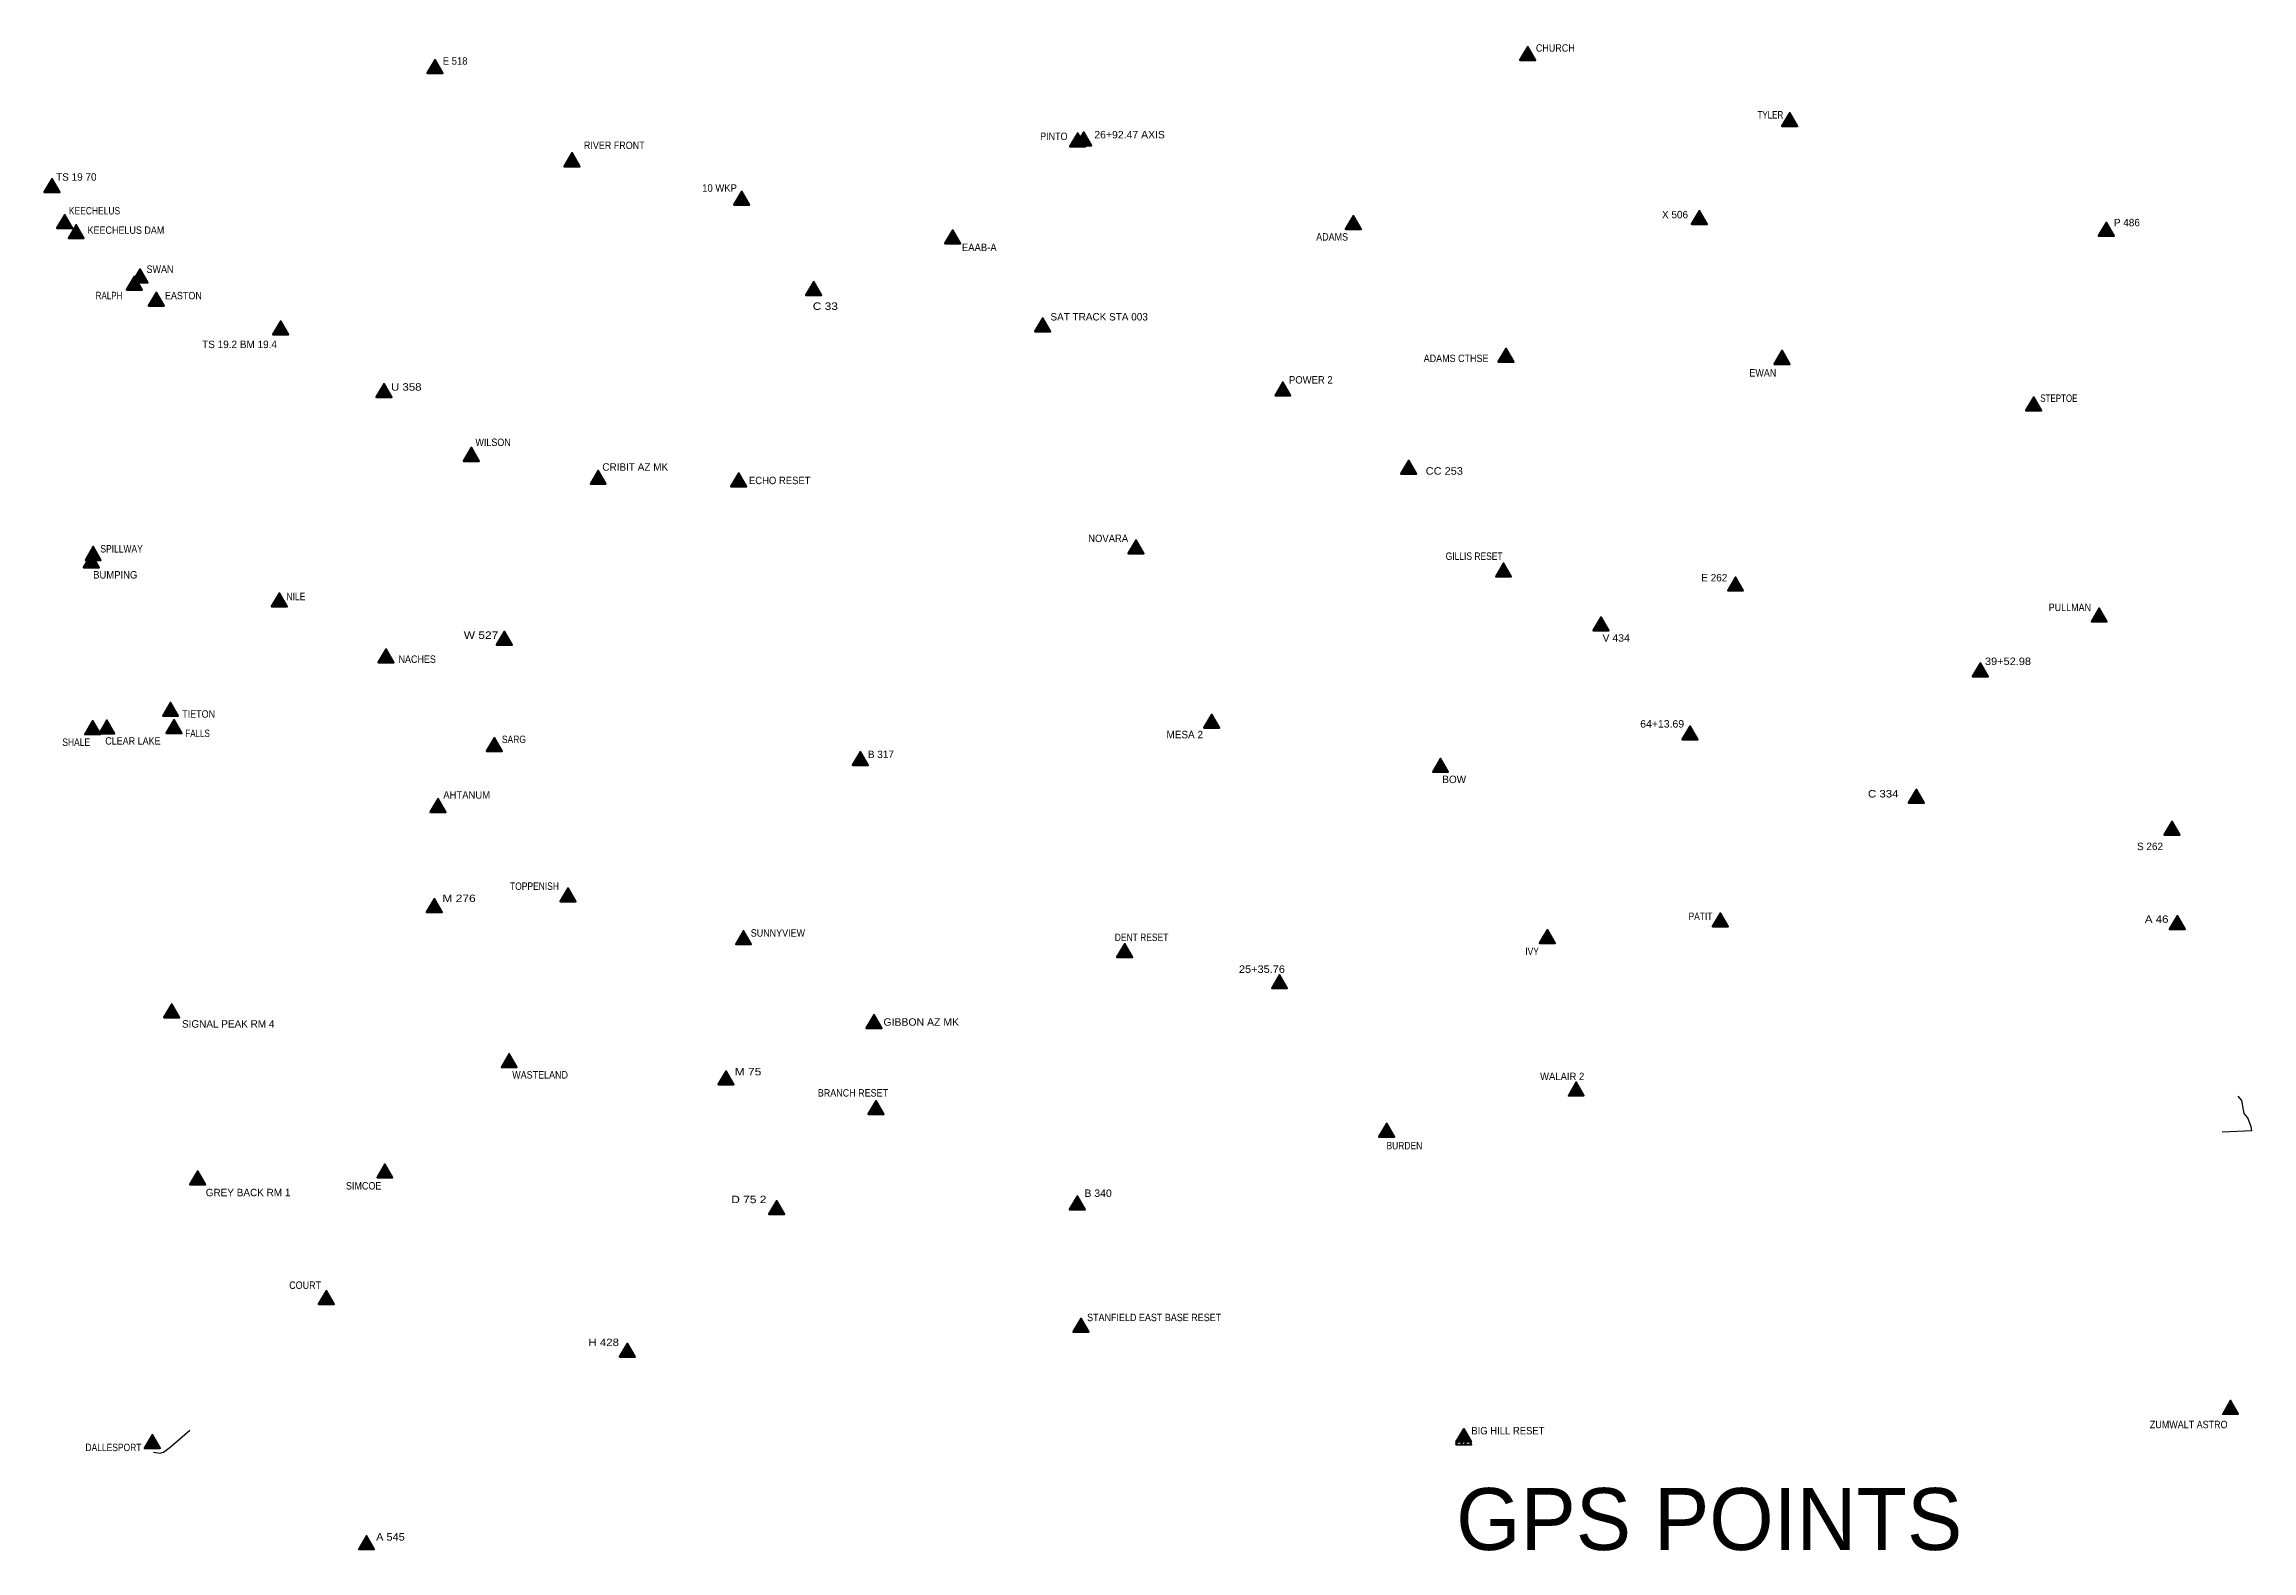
# Model space of a CAD drawing. Header units: feet. Extents: x -1054768 to 1163839, y -940989 to 791041.
# Drawn here: x -100815 to 1040096, y -744212 to 34535 of the extents above; entities that cross this region are included whole.
import ezdxf
from ezdxf.enums import TextEntityAlignment as Align

# ---------------------------------------------------------------- set-up
doc = ezdxf.new("R2010")
doc.units = ezdxf.units.FT
doc.header["$LTSCALE"] = 1500
for name, color, linetype, lineweight in [('1', 7, 'Continuous', 25), ('34', 7, 'Continuous', 35), ('35', 7, 'Continuous', 106)]:
    doc.layers.add(name, color=color, linetype=linetype, lineweight=lineweight)
doc.layers.add('31', color=7, linetype='Continuous')
doc.layers.add('4', color=7, linetype='Continuous')

msp = doc.modelspace()

# ---------------------------------------------------------------- hatches: boundary and pattern name
at = {"layer": '34'}
for points in [[(101285, 26389), (97200, 19468), (105251, 19485)], [(665957, 33105), (661872, 26183), (669923, 26201)], [(436423, -10920), (432337, -17842), (440388, -17824)], [(801318, -912), (797233, -7834), (805284, -7816)], [(171973, -21719), (167887, -28641), (175938, -28623)], [(433299, -11466), (429214, -18387), (437265, -18370)], [(-96729, -35109), (-100815, -42031), (-92764, -42013)], [(259755, -41623), (255669, -48545), (263720, -48527)], [(-90109, -53669), (-94195, -60590), (-86144, -60573)], [(575834, -54229), (571748, -61151), (579800, -61133)], [(754682, -51550), (750596, -58472), (758647, -58454)], [(-84208, -58778), (-88294, -65700), (-80243, -65682)], [(368809, -61649), (364723, -68571), (372775, -68553)], [(964899, -57645), (960813, -64566), (968865, -64549)], [(-54089, -85535), (-58175, -92457), (-50124, -92439)], [(-51236, -81764), (-55322, -88686), (-47270, -88668)], [(296909, -88280), (292824, -95201), (300875, -95184)], [(-42755, -93789), (-46840, -100710), (-38789, -100693)], [(21473, -108601), (17387, -115523), (25439, -115505)], [(415328, -107097), (411242, -114018), (419294, -114001)], [(654665, -122712), (650579, -129634), (658630, -129616)], [(797356, -123888), (793270, -130810), (801321, -130792)], [(74896, -140994), (70811, -147916), (78862, -147898)], [(539384, -140222), (535298, -147144), (543349, -147126)], [(927376, -147907), (923290, -154828), (931342, -154811)], [(119957, -174025), (115871, -180947), (123922, -180929)], [(604457, -180665), (600371, -187586), (608423, -187569)], [(185533, -185764), (181447, -192686), (189498, -192668)], [(258148, -187137), (254062, -194059), (262113, -194041)], [(-75418, -225188), (-79503, -232109), (-71452, -232092)], [(463519, -221774), (459433, -228696), (467484, -228678)], [(-76399, -229025), (-80485, -235947), (-72433, -235929)], [(653407, -233663), (649321, -240584), (657372, -240567)], [(20761, -249278), (16676, -256200), (24727, -256182)], [(773308, -240891), (769222, -247812), (777274, -247795)], [(703777, -261668), (699692, -268589), (707743, -268572)], [(961236, -257009), (957150, -263931), (965202, -263913)], [(137033, -269004), (132947, -275926), (140999, -275908)], [(75923, -278224), (71838, -285145), (79889, -285128)], [(899822, -285421), (895736, -292342), (903788, -292325)], [(-35449, -305705), (-39535, -312627), (-31483, -312609)], [(-75628, -315275), (-79714, -322196), (-71663, -322179)], [(-68361, -314812), (-72447, -321734), (-64395, -321716)], [(-33623, -314661), (-37708, -321582), (-29657, -321565)], [(502628, -311968), (498543, -318890), (506594, -318872)], [(749830, -318019), (745744, -324941), (753795, -324923)], [(131849, -323976), (127763, -330897), (135815, -330880)], [(321079, -331192), (316993, -338113), (325044, -338096)], [(620882, -334625), (616797, -341547), (624848, -341529)], [(866768, -350671), (862682, -357592), (870733, -357575)], [(102843, -355526), (98758, -362448), (106809, -362430)], [(998949, -367219), (994864, -374141), (1002915, -374123)], [(100884, -407160), (96799, -414082), (104850, -414064)], [(170020, -401640), (165935, -408561), (173986, -408544)], [(765510, -414546), (761425, -421468), (769476, -421450)], [(1001655, -416010), (997570, -422931), (1005621, -422914)], [(260646, -423750), (256560, -430672), (264611, -430654)], [(457593, -430423), (453507, -437344), (461558, -437327)], [(676103, -423212), (672018, -430134), (680069, -430116)], [(537640, -446530), (533554, -453452), (541605, -453434)], [(-34815, -461673), (-38900, -468595), (-30849, -468577)], [(328107, -467204), (324021, -474126), (332072, -474108)], [(139556, -487254), (135471, -494176), (143522, -494158)], [(251672, -496236), (247586, -503158), (255637, -503140)], [(329182, -511570), (325097, -518492), (333148, -518474)], [(690962, -502037), (686877, -508959), (694928, -508941)], [(593028, -523332), (588942, -530253), (596993, -530236)], [(75310, -544266), (71225, -551187), (79276, -551170)], [(-21415, -547997), (-25500, -554919), (-17449, -554901)], [(277773, -563314), (273687, -570236), (281738, -570218)], [(433166, -560857), (429080, -567779), (437132, -567761)], [(45096, -609860), (41010, -616782), (49062, -616764)], [(435041, -624046), (430955, -630968), (439007, -630950)], [(200645, -637048), (196559, -643970), (204610, -643952)], [(1029103, -666570), (1025018, -673492), (1033069, -673474)], [(-44905, -684194), (-48990, -691115), (-40939, -691098)], [(632785, -680969), (628699, -687890), (636750, -687873)], [(65837, -736444), (61752, -743366), (69803, -743348)]]:
    msp.add_hatch(color=256, dxfattribs=at).paths.add_polyline_path(points)

# ---------------------------------------------------------------- linework, layer by layer
at = {"layer": '1'}
for points in [[(1024797, -527690), (1040096, -526995), (1039682, -524991), (1037956, -520457), (1036123, -518082), (1034936, -511496), (1033102, -509229)], [(-44238, -693129), (-41110, -693776), (-39168, -693236), (-35717, -690646), (-30755, -686327), (-25577, -681901)]]:
    msp.add_lwpolyline(points, dxfattribs=at)
at = {"layer": '34'}
for points in [[(101285, 26389), (97200, 19468), (105251, 19485)], [(665957, 33105), (661872, 26183), (669923, 26201)], [(436423, -10920), (432337, -17842), (440388, -17824)], [(801318, -912), (797233, -7834), (805284, -7816)], [(171973, -21719), (167887, -28641), (175938, -28623)], [(433299, -11466), (429214, -18387), (437265, -18370)], [(-96729, -35109), (-100815, -42031), (-92764, -42013)], [(259755, -41623), (255669, -48545), (263720, -48527)], [(-90109, -53669), (-94195, -60590), (-86144, -60573)], [(575834, -54229), (571748, -61151), (579800, -61133)], [(754682, -51550), (750596, -58472), (758647, -58454)], [(-84208, -58778), (-88294, -65700), (-80243, -65682)], [(368809, -61649), (364723, -68571), (372775, -68553)], [(964899, -57645), (960813, -64566), (968865, -64549)], [(-54089, -85535), (-58175, -92457), (-50124, -92439)], [(-51236, -81764), (-55322, -88686), (-47270, -88668)], [(296909, -88280), (292824, -95201), (300875, -95184)], [(-42755, -93789), (-46840, -100710), (-38789, -100693)], [(21473, -108601), (17387, -115523), (25439, -115505)], [(415328, -107097), (411242, -114018), (419294, -114001)], [(654665, -122712), (650579, -129634), (658630, -129616)], [(797356, -123888), (793270, -130810), (801321, -130792)], [(74896, -140994), (70811, -147916), (78862, -147898)], [(539384, -140222), (535298, -147144), (543349, -147126)], [(927376, -147907), (923290, -154828), (931342, -154811)], [(119957, -174025), (115871, -180947), (123922, -180929)], [(604457, -180665), (600371, -187586), (608423, -187569)], [(185533, -185764), (181447, -192686), (189498, -192668)], [(258148, -187137), (254062, -194059), (262113, -194041)], [(-75418, -225188), (-79503, -232109), (-71452, -232092)], [(463519, -221774), (459433, -228696), (467484, -228678)], [(-76399, -229025), (-80485, -235947), (-72433, -235929)], [(653407, -233663), (649321, -240584), (657372, -240567)], [(20761, -249278), (16676, -256200), (24727, -256182)], [(773308, -240891), (769222, -247812), (777274, -247795)], [(703777, -261668), (699692, -268589), (707743, -268572)], [(961236, -257009), (957150, -263931), (965202, -263913)], [(137033, -269004), (132947, -275926), (140999, -275908)], [(75923, -278224), (71838, -285145), (79889, -285128)], [(899822, -285421), (895736, -292342), (903788, -292325)], [(-35449, -305705), (-39535, -312627), (-31483, -312609)], [(-75628, -315275), (-79714, -322196), (-71663, -322179)], [(-68361, -314812), (-72447, -321734), (-64395, -321716)], [(-33623, -314661), (-37708, -321582), (-29657, -321565)], [(502628, -311968), (498543, -318890), (506594, -318872)], [(749830, -318019), (745744, -324941), (753795, -324923)], [(131849, -323976), (127763, -330897), (135815, -330880)], [(321079, -331192), (316993, -338113), (325044, -338096)], [(620882, -334625), (616797, -341547), (624848, -341529)], [(866768, -350671), (862682, -357592), (870733, -357575)], [(102843, -355526), (98758, -362448), (106809, -362430)], [(998949, -367219), (994864, -374141), (1002915, -374123)], [(100884, -407160), (96799, -414082), (104850, -414064)], [(170020, -401640), (165935, -408561), (173986, -408544)], [(765510, -414546), (761425, -421468), (769476, -421450)], [(1001655, -416010), (997570, -422931), (1005621, -422914)], [(260646, -423750), (256560, -430672), (264611, -430654)], [(457593, -430423), (453507, -437344), (461558, -437327)], [(676103, -423212), (672018, -430134), (680069, -430116)], [(537640, -446530), (533554, -453452), (541605, -453434)], [(-34815, -461673), (-38900, -468595), (-30849, -468577)], [(328107, -467204), (324021, -474126), (332072, -474108)], [(139556, -487254), (135471, -494176), (143522, -494158)], [(251672, -496236), (247586, -503158), (255637, -503140)], [(329182, -511570), (325097, -518492), (333148, -518474)], [(690962, -502037), (686877, -508959), (694928, -508941)], [(593028, -523332), (588942, -530253), (596993, -530236)], [(75310, -544266), (71225, -551187), (79276, -551170)], [(-21415, -547997), (-25500, -554919), (-17449, -554901)], [(277773, -563314), (273687, -570236), (281738, -570218)], [(433166, -560857), (429080, -567779), (437132, -567761)], [(45096, -609860), (41010, -616782), (49062, -616764)], [(435041, -624046), (430955, -630968), (439007, -630950)], [(200645, -637048), (196559, -643970), (204610, -643952)], [(1029103, -666570), (1025018, -673492), (1033069, -673474)], [(-44905, -684194), (-48990, -691115), (-40939, -691098)], [(632785, -680969), (628699, -687890), (636750, -687873)], [(65837, -736444), (61752, -743366), (69803, -743348)]]:
    msp.add_lwpolyline(points, close=True, dxfattribs=at)
at = {"layer": '35'}
for p, q in [((99560, 23485), (102941, 23485)), ((665304, 26201), (663613, 29129)), ((664233, 30201), (667613, 30201)), ((666541, 26201), (668232, 29129)), ((100632, 19485), (98941, 22413)), ((101869, 19485), (103560, 22414)), ((800665, -7816), (798974, -4888)), ((799594, -3816), (802974, -3816)), ((801902, -7816), (803593, -4887)), ((432646, -18370), (430955, -15442)), ((431574, -14370), (434955, -14370)), ((433883, -18370), (435574, -15441)), ((435769, -17824), (434079, -14896)), ((434698, -13824), (438079, -13824)), ((437007, -17824), (438697, -14896)), ((171319, -28623), (169629, -25695)), ((170248, -24623), (173629, -24623)), ((172557, -28623), (174247, -25694)), ((-97383, -42013), (-99073, -39085)), ((-98454, -38013), (-95073, -38013)), ((-96145, -42013), (-94455, -39084)), ((259101, -48527), (257411, -45599)), ((258030, -44527), (261411, -44527)), ((260339, -48527), (262029, -45598)), ((-91834, -56573), (-88453, -56573)), ((754028, -58454), (752338, -55526)), ((752957, -54454), (756338, -54454)), ((755266, -58454), (756956, -55525)), ((-90763, -60573), (-92453, -57645)), ((-89525, -60573), (-87835, -57644)), ((-84862, -65682), (-86552, -62754)), ((-85933, -61682), (-82552, -61682)), ((-83624, -65682), (-81934, -62754)), ((368155, -68553), (366465, -65625)), ((367084, -64553), (370465, -64553)), ((369393, -68553), (371083, -65624)), ((575180, -61133), (573490, -58205)), ((574109, -57133), (577490, -57133)), ((576418, -61133), (578108, -58204)), ((964245, -64549), (962555, -61621)), ((963174, -60549), (966555, -60549)), ((965483, -64549), (967173, -61620)), ((-54743, -92439), (-56433, -89511)), ((-55814, -88439), (-52433, -88439)), ((-51890, -88668), (-53580, -85740)), ((-53505, -92439), (-51815, -89511)), ((-52961, -84668), (-49580, -84668)), ((-50652, -88668), (-48962, -85740)), ((295185, -91184), (298565, -91184)), ((-43408, -100693), (-45099, -97765)), ((-44480, -96693), (-41099, -96693)), ((-42171, -100693), (-40480, -97764)), ((296256, -95184), (294565, -92256)), ((297493, -95184), (299184, -92255)), ((20819, -115505), (19129, -112577)), ((19748, -111505), (23129, -111505)), ((22057, -115505), (23747, -112576)), ((414674, -114001), (412984, -111073)), ((413603, -110001), (416984, -110001)), ((415912, -114001), (417602, -111072)), ((654011, -129616), (652321, -126688)), ((652940, -125616), (656321, -125616)), ((655249, -129616), (656939, -126687)), ((796702, -130792), (795012, -127864)), ((795631, -126792), (799012, -126792)), ((797940, -130792), (799630, -127863)), ((74243, -147898), (72552, -144970)), ((73171, -143898), (76552, -143898)), ((75480, -147898), (77171, -144969)), ((538730, -147126), (537040, -144198)), ((537659, -143126), (541040, -143126)), ((539968, -147126), (541658, -144197)), ((926722, -154811), (925032, -151883)), ((925651, -150811), (929032, -150811)), ((927960, -154811), (929650, -151882)), ((119303, -180929), (117613, -178001)), ((118232, -176929), (121613, -176929)), ((120541, -180929), (122231, -178001)), ((184879, -192668), (183189, -189740)), ((183808, -188668), (187189, -188668)), ((186117, -192668), (187807, -189739)), ((257494, -194041), (255804, -191113)), ((256423, -190041), (259804, -190041)), ((258732, -194041), (260422, -191112)), ((603803, -187569), (602113, -184641)), ((602732, -183569), (606113, -183569)), ((605041, -187569), (606731, -184640)), ((-77142, -228092), (-73762, -228092)), ((462865, -228678), (461175, -225750)), ((461794, -224678), (465175, -224678)), ((464103, -228678), (465793, -225749)), ((-77053, -235929), (-78743, -233001)), ((-78124, -231929), (-74743, -231929)), ((-76071, -232092), (-77762, -229164)), ((-75815, -235929), (-74125, -233000)), ((-74834, -232092), (-73143, -229163)), ((652753, -240567), (651063, -237639)), ((651682, -236567), (655063, -236567)), ((653991, -240567), (655681, -237638)), ((772654, -247795), (770964, -244867)), ((771583, -243795), (774964, -243795)), ((773892, -247795), (775582, -244866)), ((20108, -256182), (18417, -253254)), ((19037, -252182), (22417, -252182)), ((21345, -256182), (23036, -253253)), ((960582, -263913), (958892, -260985)), ((959511, -259913), (962892, -259913)), ((961820, -263913), (963510, -260984)), ((136379, -275908), (134689, -272980)), ((135308, -271908), (138689, -271908)), ((137617, -275908), (139307, -272979)), ((703124, -268572), (701433, -265644)), ((702052, -264572), (705433, -264572)), ((704361, -268572), (706052, -265643)), ((75270, -285128), (73579, -282200)), ((74198, -281128), (77579, -281128)), ((76507, -285128), (78198, -282199)), ((899168, -292325), (897478, -289397)), ((898097, -288325), (901478, -288325)), ((900406, -292325), (902096, -289396)), ((-76282, -322179), (-77972, -319251)), ((-77353, -318179), (-73972, -318179)), ((-75044, -322179), (-73354, -319250)), ((-69015, -321716), (-70705, -318788)), ((-70086, -317716), (-66705, -317716)), ((-67777, -321716), (-66087, -318787)), ((-36103, -312609), (-37793, -309681)), ((-37174, -308609), (-33793, -308609)), ((-34276, -321565), (-35967, -318637)), ((-35348, -317565), (-31967, -317565)), ((-34865, -312609), (-33175, -309681)), ((-33039, -321565), (-31348, -318636)), ((501975, -318872), (500284, -315944)), ((500904, -314872), (504284, -314872)), ((503212, -318872), (504903, -315943)), ((131195, -330880), (129505, -327952)), ((130124, -326880), (133505, -326880)), ((132433, -330880), (134123, -327951)), ((749176, -324923), (747486, -321995)), ((748105, -320923), (751486, -320923)), ((750414, -324923), (752104, -321994)), ((320425, -338096), (318735, -335168)), ((319354, -334096), (322735, -334096)), ((321663, -338096), (323353, -335167)), ((620229, -341529), (618538, -338601)), ((619158, -337529), (622538, -337529)), ((621466, -341529), (623157, -338600)), ((865043, -353575), (868424, -353575)), ((102190, -362430), (100499, -359502)), ((101118, -358430), (104499, -358430)), ((103427, -362430), (105118, -359501)), ((866114, -357575), (864424, -354647)), ((867352, -357575), (869042, -354646)), ((998296, -374123), (996605, -371195)), ((997225, -370123), (1000605, -370123)), ((999533, -374123), (1001224, -371194)), ((99159, -410064), (102540, -410064)), ((169367, -408544), (167676, -405616)), ((168295, -404544), (171676, -404544)), ((170604, -408544), (172295, -405615)), ((100231, -414064), (98540, -411136)), ((101468, -414064), (103159, -411136)), ((764857, -421450), (763166, -418522)), ((763786, -417450), (767166, -417450)), ((766094, -421450), (767785, -418521)), ((1001002, -422914), (999311, -419986)), ((999931, -418914), (1003311, -418914)), ((1002239, -422914), (1003930, -419985)), ((259992, -430654), (258302, -427726)), ((258921, -426654), (262302, -426654)), ((261230, -430654), (262920, -427725)), ((455868, -433327), (459249, -433327)), ((675450, -430116), (673759, -427188)), ((674379, -426116), (677759, -426116)), ((676687, -430116), (678378, -427187)), ((456939, -437327), (455249, -434399)), ((458177, -437327), (459867, -434398)), ((536986, -453434), (535296, -450506)), ((535915, -449434), (539296, -449434)), ((538224, -453434), (539914, -450505)), ((-35468, -468577), (-37159, -465649)), ((-36540, -464577), (-33159, -464577)), ((-34231, -468577), (-32540, -465648)), ((327453, -474108), (325763, -471180)), ((326382, -470108), (329763, -470108)), ((328691, -474108), (330381, -471180)), ((137832, -490158), (141212, -490158)), ((138903, -494158), (137212, -491230)), ((140140, -494158), (141831, -491229)), ((251018, -503140), (249328, -500212)), ((249947, -499140), (253328, -499140)), ((252256, -503140), (253946, -500212)), ((690309, -508941), (688618, -506013)), ((689237, -504941), (692618, -504941)), ((691546, -508941), (693237, -506012)), ((328529, -518474), (326838, -515546)), ((327458, -514474), (330838, -514474)), ((329766, -518474), (331457, -515546)), ((592374, -530236), (590684, -527308)), ((591303, -526236), (594684, -526236)), ((593612, -530236), (595302, -527307)), ((73585, -547170), (76966, -547170)), ((-22068, -554901), (-23759, -551973)), ((-23140, -550901), (-19759, -550901)), ((-20831, -554901), (-19140, -551972)), ((74657, -551170), (72966, -548242)), ((75894, -551170), (77585, -548241)), ((277119, -570218), (275429, -567290)), ((276048, -566218), (279429, -566218)), ((278357, -570218), (280047, -567289)), ((432512, -567761), (430822, -564833)), ((431441, -563761), (434822, -563761)), ((433750, -567761), (435440, -564833)), ((44442, -616764), (42752, -613836)), ((43371, -612764), (46752, -612764)), ((45680, -616764), (47370, -613835)), ((433316, -626950), (436697, -626950)), ((434387, -630950), (432697, -628022)), ((435625, -630950), (437315, -628021)), ((199991, -643952), (198301, -641024)), ((198920, -639952), (202301, -639952)), ((201229, -643952), (202919, -641023)), ((1028450, -673474), (1026759, -670546)), ((1027379, -669474), (1030759, -669474)), ((1029687, -673474), (1031378, -670545)), ((-45558, -691098), (-47249, -688170)), ((-46630, -687098), (-43249, -687098)), ((-44321, -691098), (-42630, -688169)), ((632204, -689215), (630514, -686287)), ((631133, -685215), (634514, -685215)), ((633442, -689215), (635132, -686286)), ((65184, -743348), (63493, -740420)), ((64113, -739348), (67493, -739348)), ((66421, -743348), (68112, -740420))]:
    msp.add_line(p, q, dxfattribs=at)
for points in [[(97251, 19485), (105251, 19485), (101285, 26389), (101285, 26389), (97200, 19468), (97200, 19468)], [(661923, 26201), (669923, 26201), (665957, 33105), (665957, 33105), (661872, 26183), (661872, 26183)], [(432388, -17824), (440388, -17824), (436423, -10920), (436423, -10920), (432337, -17842), (432337, -17842)], [(797284, -7816), (805284, -7816), (801318, -912), (801318, -912), (797233, -7834), (797233, -7834)], [(167938, -28623), (175938, -28623), (171973, -21719), (171973, -21719), (167887, -28641), (167887, -28641)], [(429265, -18370), (437265, -18370), (433299, -11466), (433299, -11466), (429214, -18387), (429214, -18387)], [(-100764, -42013), (-92764, -42013), (-96729, -35109), (-96729, -35109), (-100815, -42031), (-100815, -42031)], [(255720, -48527), (263720, -48527), (259755, -41623), (259755, -41623), (255669, -48545), (255669, -48545)], [(-94144, -60573), (-86144, -60573), (-90109, -53669), (-90109, -53669), (-94195, -60590), (-94195, -60590)], [(571800, -61133), (579800, -61133), (575834, -54229), (575834, -54229), (571748, -61151), (571748, -61151)], [(750647, -58454), (758647, -58454), (754682, -51550), (754682, -51550), (750596, -58472), (750596, -58472)], [(-88243, -65682), (-80243, -65682), (-84208, -58778), (-84208, -58778), (-88294, -65700), (-88294, -65700)], [(364775, -68553), (372775, -68553), (368809, -61649), (368809, -61649), (364723, -68571), (364723, -68571)], [(960865, -64549), (968865, -64549), (964899, -57645), (964899, -57645), (960813, -64566), (960813, -64566)], [(-58124, -92439), (-50124, -92439), (-54089, -85535), (-54089, -85535), (-58175, -92457), (-58175, -92457)], [(-55270, -88668), (-47270, -88668), (-51236, -81764), (-51236, -81764), (-55322, -88686), (-55322, -88686)], [(292875, -95184), (300875, -95184), (296909, -88280), (296909, -88280), (292824, -95201), (292824, -95201)], [(-46789, -100693), (-38789, -100693), (-42755, -93789), (-42755, -93789), (-46840, -100710), (-46840, -100710)], [(17439, -115505), (25439, -115505), (21473, -108601), (21473, -108601), (17387, -115523), (17387, -115523)], [(411294, -114001), (419294, -114001), (415328, -107097), (415328, -107097), (411242, -114018), (411242, -114018)], [(650630, -129616), (658630, -129616), (654665, -122712), (654665, -122712), (650579, -129634), (650579, -129634)], [(793321, -130792), (801321, -130792), (797356, -123888), (797356, -123888), (793270, -130810), (793270, -130810)], [(70862, -147898), (78862, -147898), (74896, -140994), (74896, -140994), (70811, -147916), (70811, -147916)], [(535349, -147126), (543349, -147126), (539384, -140222), (539384, -140222), (535298, -147144), (535298, -147144)], [(923342, -154811), (931342, -154811), (927376, -147907), (927376, -147907), (923290, -154828), (923290, -154828)], [(115922, -180929), (123922, -180929), (119957, -174025), (119957, -174025), (115871, -180947), (115871, -180947)], [(600423, -187569), (608423, -187569), (604457, -180665), (604457, -180665), (600371, -187586), (600371, -187586)], [(181498, -192668), (189498, -192668), (185533, -185764), (185533, -185764), (181447, -192686), (181447, -192686)], [(254113, -194041), (262113, -194041), (258148, -187137), (258148, -187137), (254062, -194059), (254062, -194059)], [(-79452, -232092), (-71452, -232092), (-75418, -225188), (-75418, -225188), (-79503, -232109), (-79503, -232109)], [(459484, -228678), (467484, -228678), (463519, -221774), (463519, -221774), (459433, -228696), (459433, -228696)], [(-80433, -235929), (-72433, -235929), (-76399, -229025), (-76399, -229025), (-80485, -235947), (-80485, -235947)], [(649372, -240567), (657372, -240567), (653407, -233663), (653407, -233663), (649321, -240584), (649321, -240584)], [(16727, -256182), (24727, -256182), (20761, -249278), (20761, -249278), (16676, -256200), (16676, -256200)], [(769274, -247795), (777274, -247795), (773308, -240891), (773308, -240891), (769222, -247812), (769222, -247812)], [(699743, -268572), (707743, -268572), (703777, -261668), (703777, -261668), (699692, -268589), (699692, -268589)], [(957202, -263913), (965202, -263913), (961236, -257009), (961236, -257009), (957150, -263931), (957150, -263931)], [(132999, -275908), (140999, -275908), (137033, -269004), (137033, -269004), (132947, -275926), (132947, -275926)], [(71889, -285128), (79889, -285128), (75923, -278224), (75923, -278224), (71838, -285145), (71838, -285145)], [(895788, -292325), (903788, -292325), (899822, -285421), (899822, -285421), (895736, -292342), (895736, -292342)], [(-39483, -312609), (-31483, -312609), (-35449, -305705), (-35449, -305705), (-39535, -312627), (-39535, -312627)], [(-79663, -322179), (-71663, -322179), (-75628, -315275), (-75628, -315275), (-79714, -322196), (-79714, -322196)], [(-72395, -321716), (-64395, -321716), (-68361, -314812), (-68361, -314812), (-72447, -321734), (-72447, -321734)], [(-37657, -321565), (-29657, -321565), (-33623, -314661), (-33623, -314661), (-37708, -321582), (-37708, -321582)], [(498594, -318872), (506594, -318872), (502628, -311968), (502628, -311968), (498543, -318890), (498543, -318890)], [(745795, -324923), (753795, -324923), (749830, -318019), (749830, -318019), (745744, -324941), (745744, -324941)], [(127815, -330880), (135815, -330880), (131849, -323976), (131849, -323976), (127763, -330897), (127763, -330897)], [(317044, -338096), (325044, -338096), (321079, -331192), (321079, -331192), (316993, -338113), (316993, -338113)], [(616848, -341529), (624848, -341529), (620882, -334625), (620882, -334625), (616797, -341547), (616797, -341547)], [(862733, -357575), (870733, -357575), (866768, -350671), (866768, -350671), (862682, -357592), (862682, -357592)], [(98809, -362430), (106809, -362430), (102843, -355526), (102843, -355526), (98758, -362448), (98758, -362448)], [(994915, -374123), (1002915, -374123), (998949, -367219), (998949, -367219), (994864, -374141), (994864, -374141)], [(96850, -414064), (104850, -414064), (100884, -407160), (100884, -407160), (96799, -414082), (96799, -414082)], [(165986, -408544), (173986, -408544), (170020, -401640), (170020, -401640), (165935, -408561), (165935, -408561)], [(761476, -421450), (769476, -421450), (765510, -414546), (765510, -414546), (761425, -421468), (761425, -421468)], [(997621, -422914), (1005621, -422914), (1001655, -416010), (1001655, -416010), (997570, -422931), (997570, -422931)], [(256611, -430654), (264611, -430654), (260646, -423750), (260646, -423750), (256560, -430672), (256560, -430672)], [(453558, -437327), (461558, -437327), (457593, -430423), (457593, -430423), (453507, -437344), (453507, -437344)], [(672069, -430116), (680069, -430116), (676103, -423212), (676103, -423212), (672018, -430134), (672018, -430134)], [(533605, -453434), (541605, -453434), (537640, -446530), (537640, -446530), (533554, -453452), (533554, -453452)], [(-38849, -468577), (-30849, -468577), (-34815, -461673), (-34815, -461673), (-38900, -468595), (-38900, -468595)], [(324072, -474108), (332072, -474108), (328107, -467204), (328107, -467204), (324021, -474126), (324021, -474126)], [(135522, -494158), (143522, -494158), (139556, -487254), (139556, -487254), (135471, -494176), (135471, -494176)], [(247637, -503140), (255637, -503140), (251672, -496236), (251672, -496236), (247586, -503158), (247586, -503158)], [(325148, -518474), (333148, -518474), (329182, -511570), (329182, -511570), (325097, -518492), (325097, -518492)], [(686928, -508941), (694928, -508941), (690962, -502037), (690962, -502037), (686877, -508959), (686877, -508959)], [(588993, -530236), (596993, -530236), (593028, -523332), (593028, -523332), (588942, -530253), (588942, -530253)], [(71276, -551170), (79276, -551170), (75310, -544266), (75310, -544266), (71225, -551187), (71225, -551187)], [(-25449, -554901), (-17449, -554901), (-21415, -547997), (-21415, -547997), (-25500, -554919), (-25500, -554919)], [(273738, -570218), (281738, -570218), (277773, -563314), (277773, -563314), (273687, -570236), (273687, -570236)], [(429132, -567761), (437132, -567761), (433166, -560857), (433166, -560857), (429080, -567779), (429080, -567779)], [(41062, -616764), (49062, -616764), (45096, -609860), (45096, -609860), (41010, -616782), (41010, -616782)], [(431007, -630950), (439007, -630950), (435041, -624046), (435041, -624046), (430955, -630968), (430955, -630968)], [(196610, -643952), (204610, -643952), (200645, -637048), (200645, -637048), (196559, -643970), (196559, -643970)], [(1025069, -673474), (1033069, -673474), (1029103, -666570), (1029103, -666570), (1025018, -673492), (1025018, -673492)], [(-48939, -691098), (-40939, -691098), (-44905, -684194), (-44905, -684194), (-48990, -691115), (-48990, -691115)], [(628823, -689215), (636823, -689215), (632858, -682311), (632858, -682311), (628772, -689232), (628772, -689232)], [(61803, -743348), (69803, -743348), (65837, -736444), (65837, -736444), (61752, -743366), (61752, -743366)]]:
    msp.add_lwpolyline(points, dxfattribs=at)

# ---------------------------------------------------------------- texts
at = {"layer": '31'}
for s, width, p in [('CHURCH', 0.9, (670106, 30628)), ('E 518', 0.95, (105178, 23912)), ('PINTO', 0.9, (413894, -15034)), ('26+92.47 AXIS', 1.05, (441887, -14168)), ('TYLER', 0.8, (784637, -3903)), ('RIVER FRONT', 0.9, (178125, -19680)), ('10 WKP', 0.95, (239262, -41760)), ('KEECHELUS', 0.85, (-88041, -53485)), ('KEECHELUS DAM', 0.9, (-78390, -63502)), ('ADAMS', 0.9, (556556, -67002)), ('SWAN', 0.9, (-47886, -83698)), ('EAAB-A', 0.95, (373474, -72434)), ('RALPH', 0.8, (-74167, -97314)), ('EASTON', 0.9, (-38379, -97357)), ('C 33', 1.2, (296382, -102817)), ('ADAMS CTHSE', 0.9, (612119, -129777)), ('EWAN', 0.9, (780417, -137269)), ('U 358', 1.15, (78407, -144563)), ('POWER 2', 0.95, (542508, -140904)), ('STEPTOE', 0.8, (930756, -150384)), ('WILSON', 0.9, (122056, -173169)), ('ECHO RESET', 0.95, (263424, -192887)), ('CC 253', 1.1, (613160, -187986)), ('SPILLWAY', 0.85, (-71747, -228211)), ('NOVARA', 0.95, (438729, -222842)), ('GILLIS RESET', 0.85, (623476, -232038)), ('BUMPING', 0.95, (-75484, -241669)), ('NILE', 0.85, (24445, -252902)), ('PULLMAN', 0.9, (935101, -258493)), ('W 527', 1.2, (116024, -272861)), ('V 434', 1.05, (704532, -274312)), ('NACHES', 0.9, (82319, -285256)), ('39+52.98', 1.1, (902177, -286359)), ('TIETON', 0.9, (-29471, -313604)), ('64+13.69', 1.05, (723999, -318701)), ('SHALE', 0.85, (-91445, -328175)), ('CLEAR LAKE', 0.9, (-69242, -327520)), ('FALLS', 0.8, (-27806, -323585)), ('SARG', 0.85, (135742, -326709)), ('AHTANUM', 0.95, (105455, -355439)), ('C 334', 1.15, (841708, -354834)), ('TOPPENISH', 0.85, (139941, -402580)), ('M 276', 1.2, (105033, -408868)), ('PATIT', 0.85, (748958, -418147)), ('A 46', 1.15, (984814, -419643)), ('SUNNYVIEW', 0.9, (264348, -426774)), ('DENT RESET', 0.85, (452450, -429021)), ('IVY', 0.85, (664614, -436306)), ('25+35.76', 1.1, (516631, -445480)), ('GIBBON AZ MK', 1.05, (332931, -472794)), ('WASTELAND', 0.9, (141074, -500112)), ('M 75', 1.2, (256077, -498457)), ('WALAIR 2', 0.95, (672261, -500892)), ('BRANCH RESET', 0.9, (298996, -509432)), ('BURDEN', 0.85, (592887, -536680)), ('SIMCOE', 0.9, (55167, -557455)), ('B 340', 1.05, (436802, -561283)), ('D 75 2', 1.2, (254248, -564509)), ('COURT', 0.9, (25821, -608816)), ('STANFIELD EAST BASE RESET', 0.9, (438165, -625498)), ('H 428', 1.15, (180438, -638372)), ('BIG HILL RESET', 0.95, (636750, -684019)), ('ZUMWALT ASTRO', 0.9, (987386, -680841)), ('DALLESPORT', 0.85, (-79472, -692669)), ('A 545', 1.1, (70755, -738921))]:
    msp.add_text(s, height=3850, dxfattribs=dict(at, width=width)).set_placement(p)
for s, p in [('TS 19 70', (-94630, -36048)), ('X 506', (735276, -55472)), ('P 486', (968792, -59609)), ('SAT TRACK STA 003', (419221, -108292)), ('TS 19.2 BM 19.4', (-19152, -122561)), ('CRIBIT AZ MK', (187632, -185933)), ('E 262', (755569, -243145)), ('B 317', (324878, -334472)), ('MESA 2', (479185, -324227)), ('BOW', (621734, -347397)), ('S 262', (980748, -382034)), ('SIGNAL PEAK RM 4', (-29579, -473784)), ('GREY BACK RM 1', (-17312, -560931))]:
    msp.add_text(s, height=3850, dxfattribs=at).set_placement(p)
at = {"layer": '4'}
msp.add_text('GPS POINTS', height=32000, dxfattribs=at).set_placement((759676, -743758), align=Align.CENTER)

doc.saveas('drawing.dxf')
